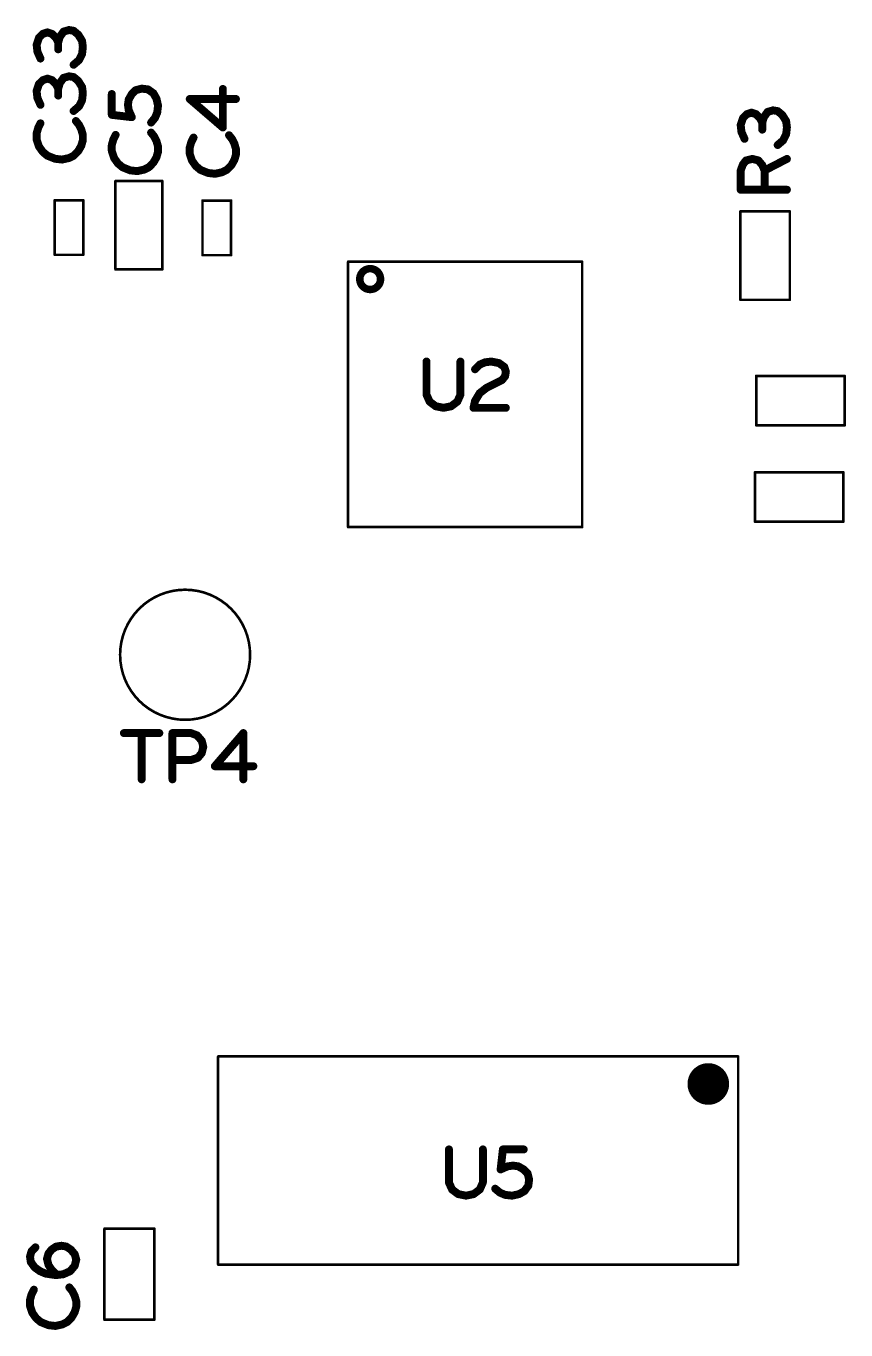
# Model space of a CAD drawing. Extents: x -1.14 to 4.53, y -2.04 to 6.
# Drawn here: x 3.185 to 3.806, y 4.015 to 5.001 of the extents above; entities that cross this region are included whole.
import ezdxf

# ---------------------------------------------------------------- set-up
doc = ezdxf.new("R2010")
doc.units = 0
doc.layers.get('0').update_dxf_attribs({"linetype": 'CONTINUOUS'})
doc.layers.add('ASSE', color=1, linetype='CONTINUOUS')

# ---------------------------------------------------------------- blocks, each defined once
blk = doc.blocks.new('ROUND_1')
at = {"const_width": 0.003}
blk.add_lwpolyline([(-0.0015, 0, 1), (0.0015, 0, 1)], format="xyb", close=True, dxfattribs=at)
blk = doc.blocks.new('ROUND_64')
at = {"const_width": 0.000984}
blk.add_lwpolyline([(-0.00049, 0, 1), (0.00049, 0, 1)], format="xyb", close=True, dxfattribs=at)

msp = doc.modelspace()

# ---------------------------------------------------------------- linework, layer by layer
at = {"layer": 'ASSE'}
for points, const_width in [([(3.19484, 4.99259), (3.19309, 4.98734)], 0.006), ([(3.19776, 4.9955), (3.19484, 4.99259)], 0.006), ([(3.20126, 4.99667), (3.19776, 4.9955)], 0.006), ([(3.20476, 4.9955), (3.20126, 4.99667)], 0.006), ([(3.20768, 4.99259), (3.20476, 4.9955)], 0.006), ([(3.20943, 4.98909), (3.20768, 4.99259)], 0.006), ([(3.21059, 4.99317), (3.20943, 4.98909)], 0.006), ([(3.20943, 4.98909), (3.20943, 4.98384)], 0.006), ([(3.21351, 4.99725), (3.21059, 4.99317)], 0.006), ([(3.21759, 4.99842), (3.21351, 4.99725)], 0.006), ([(3.22109, 4.99784), (3.21759, 4.99842)], 0.006), ([(3.22459, 4.99492), (3.22109, 4.99784)], 0.006), ([(3.22751, 4.99025), (3.22459, 4.99492)], 0.006), ([(3.22809, 4.98559), (3.22751, 4.99025)], 0.006), ([(3.19309, 4.98734), (3.19368, 4.98209)], 0.006), ([(3.19368, 4.98209), (3.19601, 4.97684)], 0.006), ([(3.22518, 4.97567), (3.22751, 4.98034)], 0.006), ([(3.22751, 4.98034), (3.22809, 4.98559)], 0.006), ([(3.22109, 4.97217), (3.22518, 4.97567)], 0.006), ([(3.19776, 4.9605), (3.19484, 4.95759)], 0.006), ([(3.20126, 4.96167), (3.19776, 4.9605)], 0.006), ([(3.20476, 4.9605), (3.20126, 4.96167)], 0.006), ([(3.20768, 4.95759), (3.20476, 4.9605)], 0.006), ([(3.21351, 4.96225), (3.21059, 4.95817)], 0.006), ([(3.21759, 4.96342), (3.21351, 4.96225)], 0.006), ([(3.22109, 4.96284), (3.21759, 4.96342)], 0.006), ([(3.22459, 4.95992), (3.22109, 4.96284)], 0.006), ([(3.22751, 4.95525), (3.22459, 4.95992)], 0.006), ([(3.19484, 4.95759), (3.19309, 4.95234)], 0.006), ([(3.19309, 4.95234), (3.19368, 4.94709)], 0.006), ([(3.20943, 4.95409), (3.20768, 4.95759)], 0.006), ([(3.21059, 4.95817), (3.20943, 4.95409)], 0.006), ([(3.20943, 4.95409), (3.20943, 4.94883)], 0.006), ([(3.22809, 4.95059), (3.22751, 4.95525)], 0.006), ([(3.22751, 4.94533), (3.22809, 4.95059)], 0.006), ([(3.25, 4.93425), (3.25, 4.95)], 0.006), ([(3.26516, 4.95), (3.26283, 4.94591)], 0.006), ([(3.26808, 4.95292), (3.26516, 4.95)], 0.006), ([(3.27275, 4.95408), (3.26808, 4.95292)], 0.006), ([(3.27742, 4.9535), (3.27275, 4.95408)], 0.006), ([(3.2815, 4.95058), (3.27742, 4.9535)], 0.006), ([(3.28383, 4.9465), (3.2815, 4.95058)], 0.006), ([(3.33408, 4.92467), (3.33408, 4.95383)], 0.006), ([(3.19368, 4.94709), (3.19601, 4.94184)], 0.006), ([(3.22109, 4.93717), (3.22518, 4.94067)], 0.006), ([(3.22518, 4.94067), (3.22751, 4.94533)], 0.006), ([(3.26283, 4.94591), (3.26225, 4.94183)], 0.006), ([(3.26225, 4.94183), (3.26283, 4.93775)], 0.006), ([(3.285, 4.94125), (3.28383, 4.9465)], 0.006), ([(3.28441, 4.936), (3.285, 4.94125)], 0.006), ([(3.344, 4.94625), (3.309, 4.94625)], 0.006), ([(3.309, 4.94625), (3.33408, 4.92467)], 0.006), ([(3.22518, 4.92667), (3.22285, 4.92958)], 0.006), ([(3.26516, 4.9325), (3.25, 4.93425)], 0.006), ([(3.26283, 4.93775), (3.26516, 4.9325)], 0.006), ([(3.27975, 4.92842), (3.28267, 4.93191)], 0.006), ([(3.28267, 4.93191), (3.28441, 4.936)], 0.006), ([(3.72786, 4.93183), (3.72611, 4.92658)], 0.006), ([(3.73078, 4.93475), (3.72786, 4.93183)], 0.006), ([(3.73428, 4.93592), (3.73078, 4.93475)], 0.006), ([(3.73778, 4.93475), (3.73428, 4.93592)], 0.006), ([(3.74069, 4.93183), (3.73778, 4.93475)], 0.006), ([(3.74244, 4.92833), (3.74069, 4.93183)], 0.006), ([(3.74361, 4.93241), (3.74244, 4.92833)], 0.006), ([(3.74653, 4.9365), (3.74361, 4.93241)], 0.006), ([(3.75061, 4.93766), (3.74653, 4.9365)], 0.006), ([(3.75411, 4.93708), (3.75061, 4.93766)], 0.006), ([(3.75761, 4.93417), (3.75411, 4.93708)], 0.006), ([(3.76053, 4.9295), (3.75761, 4.93417)], 0.006), ([(3.19426, 4.92433), (3.19309, 4.92025)], 0.006), ([(3.19309, 4.92025), (3.19309, 4.91558)], 0.006), ([(3.19601, 4.92783), (3.19426, 4.92433)], 0.006), ([(3.22693, 4.92317), (3.22518, 4.92667)], 0.006), ([(3.22809, 4.91908), (3.22693, 4.92317)], 0.006), ([(3.28208, 4.91791), (3.27975, 4.92083)], 0.006), ([(3.72611, 4.92658), (3.72669, 4.92133)], 0.006), ([(3.72669, 4.92133), (3.72903, 4.91608)], 0.006), ([(3.74244, 4.92833), (3.74244, 4.92308)], 0.006), ([(3.76111, 4.92483), (3.76053, 4.9295)], 0.006), ([(3.76053, 4.91958), (3.76111, 4.92483)], 0.006), ([(3.19309, 4.91558), (3.19484, 4.91033)], 0.006), ([(3.19484, 4.91033), (3.19776, 4.90625)], 0.006), ([(3.22459, 4.90683), (3.22693, 4.91092)], 0.006), ([(3.22693, 4.91092), (3.22809, 4.915)], 0.006), ([(3.22809, 4.915), (3.22809, 4.91908)], 0.006), ([(3.25116, 4.91558), (3.25, 4.9115)], 0.006), ([(3.25, 4.9115), (3.25, 4.90683)], 0.006), ([(3.25292, 4.91908), (3.25116, 4.91558)], 0.006), ([(3.28383, 4.91441), (3.28208, 4.91791)], 0.006), ([(3.285, 4.91033), (3.28383, 4.91441)], 0.006), ([(3.285, 4.90625), (3.285, 4.91033)], 0.006), ([(3.31016, 4.91358), (3.309, 4.9095)], 0.006), ([(3.31191, 4.91708), (3.31016, 4.91358)], 0.006), ([(3.34108, 4.91592), (3.33875, 4.91883)], 0.006), ([(3.34283, 4.91242), (3.34108, 4.91592)], 0.006), ([(3.344, 4.90833), (3.34283, 4.91242)], 0.006), ([(3.75411, 4.91142), (3.75819, 4.91491)], 0.006), ([(3.75819, 4.91491), (3.76053, 4.91958)], 0.006), ([(3.19776, 4.90625), (3.20126, 4.90333)], 0.006), ([(3.20126, 4.90333), (3.20709, 4.901)], 0.006), ([(3.20709, 4.901), (3.21234, 4.90042)], 0.006), ([(3.21234, 4.90042), (3.21759, 4.90158)], 0.006), ([(3.21759, 4.90158), (3.22109, 4.90333)], 0.006), ([(3.22109, 4.90333), (3.22459, 4.90683)], 0.006), ([(3.25, 4.90683), (3.25175, 4.90158)], 0.006), ([(3.25175, 4.90158), (3.25466, 4.8975)], 0.006), ([(3.2815, 4.89808), (3.28383, 4.90216)], 0.006), ([(3.28383, 4.90216), (3.285, 4.90625)], 0.006), ([(3.309, 4.9095), (3.309, 4.90483)], 0.006), ([(3.309, 4.90483), (3.31075, 4.89958)], 0.006), ([(3.3405, 4.89608), (3.34283, 4.90017)], 0.006), ([(3.34283, 4.90017), (3.344, 4.90425)], 0.006), ([(3.344, 4.90425), (3.344, 4.90833)], 0.006), ([(3.73019, 4.89975), (3.73486, 4.90091)], 0.006), ([(3.73486, 4.90091), (3.73953, 4.89975)], 0.006), ([(3.74419, 4.89216), (3.76111, 4.90091)], 0.006), ([(3.25466, 4.8975), (3.25817, 4.89458)], 0.006), ([(3.25817, 4.89458), (3.264, 4.89225)], 0.006), ([(3.264, 4.89225), (3.26925, 4.89166)], 0.006), ([(3.26925, 4.89166), (3.2745, 4.89283)], 0.006), ([(3.2745, 4.89283), (3.278, 4.89458)], 0.006), ([(3.278, 4.89458), (3.2815, 4.89808)], 0.006), ([(3.31075, 4.89958), (3.31366, 4.8955)], 0.006), ([(3.31366, 4.8955), (3.31716, 4.89258)], 0.006), ([(3.31716, 4.89258), (3.323, 4.89025)], 0.006), ([(3.323, 4.89025), (3.32825, 4.88967)], 0.006), ([(3.32825, 4.88967), (3.3335, 4.89083)], 0.006), ([(3.3335, 4.89083), (3.337, 4.89258)], 0.006), ([(3.337, 4.89258), (3.3405, 4.89608)], 0.006), ([(3.72611, 4.89216), (3.72786, 4.89683)], 0.006), ([(3.72611, 4.87758), (3.72611, 4.89216)], 0.006), ([(3.72786, 4.89683), (3.73019, 4.89975)], 0.006), ([(3.73953, 4.89975), (3.74244, 4.89625)], 0.006), ([(3.74244, 4.89625), (3.74419, 4.89216)], 0.006), ([(3.74419, 4.89216), (3.74419, 4.87758)], 0.006), ([(3.25278, 4.81728), (3.25278, 4.88421)], 0.00197), ([(3.25278, 4.88421), (3.28822, 4.88421)], 0.00197), ([(3.28822, 4.88421), (3.28822, 4.81728)], 0.00197), ([(3.76111, 4.87758), (3.72611, 4.87758)], 0.006), ([(3.20677, 4.82833), (3.20677, 4.86967)], 0.00197), ([(3.20677, 4.86967), (3.22842, 4.86967)], 0.00197), ([(3.22842, 4.86967), (3.22842, 4.82833)], 0.00197), ([(3.31867, 4.82808), (3.31867, 4.86942)], 0.00197), ([(3.31867, 4.86942), (3.34032, 4.86942)], 0.00197), ([(3.34032, 4.86942), (3.34032, 4.82808)], 0.00197), ([(3.72591, 4.79428), (3.72591, 4.86121)], 0.00197), ([(3.72591, 4.86121), (3.76331, 4.86121)], 0.00197), ([(3.76331, 4.86121), (3.76331, 4.79428)], 0.00197), ([(3.22842, 4.82833), (3.20677, 4.82833)], 0.00197), ([(3.34032, 4.82808), (3.31867, 4.82808)], 0.00197), ([(3.42891, 4.82314), (3.60608, 4.82314)], 0.00197), ([(3.42891, 4.62235), (3.42891, 4.82314)], 0.00197), ([(3.60608, 4.82314), (3.60608, 4.62235)], 0.00197), ([(3.28822, 4.81728), (3.25278, 4.81728)], 0.00197), ([(3.76331, 4.79428), (3.72591, 4.79428)], 0.00197), ([(3.48827, 4.7476), (3.48827, 4.72252)], 0.006), ([(3.51393, 4.72252), (3.51393, 4.7476)], 0.006), ([(3.52502, 4.74177), (3.52852, 4.74527)], 0.006), ([(3.52852, 4.74527), (3.5326, 4.74702)], 0.006), ([(3.5326, 4.74702), (3.53727, 4.7476)], 0.006), ([(3.53727, 4.7476), (3.5431, 4.74644)], 0.006), ([(3.5431, 4.74644), (3.54718, 4.74352)], 0.006), ([(3.54718, 4.74352), (3.54835, 4.74002)], 0.006), ([(3.54543, 4.7336), (3.53377, 4.72777)], 0.006), ([(3.54777, 4.73652), (3.54543, 4.7336)], 0.006), ([(3.54835, 4.74002), (3.54777, 4.73652)], 0.006), ([(3.73788, 4.69934), (3.73788, 4.73674)], 0.00197), ([(3.73788, 4.73674), (3.80481, 4.73674)], 0.00197), ([(3.80481, 4.73674), (3.80481, 4.69934)], 0.00197), ([(3.48827, 4.72252), (3.4906, 4.71727)], 0.006), ([(3.5116, 4.71727), (3.51393, 4.72252)], 0.006), ([(3.52852, 4.72368), (3.52502, 4.71785)], 0.006), ([(3.53377, 4.72777), (3.52852, 4.72368)], 0.006), ([(3.4906, 4.71727), (3.49527, 4.71377)], 0.006), ([(3.49527, 4.71377), (3.5011, 4.7126)], 0.006), ([(3.5011, 4.7126), (3.50693, 4.71377)], 0.006), ([(3.50693, 4.71377), (3.5116, 4.71727)], 0.006), ([(3.52502, 4.71785), (3.52385, 4.7126)], 0.006), ([(3.52385, 4.7126), (3.54835, 4.7126)], 0.006), ([(3.80481, 4.69934), (3.73788, 4.69934)], 0.00197), ([(3.73688, 4.6264), (3.73688, 4.6638)], 0.00197), ([(3.73688, 4.6638), (3.80381, 4.6638)], 0.00197), ([(3.80381, 4.6638), (3.80381, 4.6264)], 0.00197), ([(3.80381, 4.6264), (3.73688, 4.6264)], 0.00197), ([(3.60608, 4.62235), (3.42891, 4.62235)], 0.00197), ([(3.25918, 4.4665), (3.28601, 4.4665)], 0.006), ([(3.27259, 4.4665), (3.27259, 4.4315)], 0.006), ([(3.29593, 4.4315), (3.29593, 4.4665)], 0.006), ([(3.29593, 4.4665), (3.30993, 4.4665)], 0.006), ([(3.30993, 4.4665), (3.3146, 4.46475)], 0.006), ([(3.3496, 4.4665), (3.32801, 4.44142)], 0.006), ([(3.3496, 4.4315), (3.3496, 4.4665)], 0.006), ([(3.3146, 4.46475), (3.3181, 4.46067)], 0.006), ([(3.3181, 4.46067), (3.31926, 4.456)], 0.006), ([(3.31926, 4.456), (3.3181, 4.45133)], 0.006), ([(3.31518, 4.44783), (3.30993, 4.44608)], 0.006), ([(3.3181, 4.45133), (3.31518, 4.44783)], 0.006), ([(3.30993, 4.44608), (3.29593, 4.44608)], 0.006), ([(3.32801, 4.44142), (3.35718, 4.44142)], 0.006), ([(3.33049, 4.06436), (3.33049, 4.22184)], 0.00197), ([(3.33049, 4.22184), (3.72419, 4.22184)], 0.00197), ([(3.72419, 4.22184), (3.72419, 4.06436)], 0.00197), ([(3.50526, 4.1515), (3.50526, 4.12642)], 0.006), ([(3.53093, 4.12642), (3.53093, 4.1515)], 0.006), ([(3.54435, 4.13633), (3.5461, 4.1515)], 0.006), ([(3.5461, 4.1515), (3.56185, 4.1515)], 0.006), ([(3.5496, 4.13867), (3.54435, 4.13633)], 0.006), ([(3.55368, 4.13925), (3.5496, 4.13867)], 0.006), ([(3.55776, 4.13867), (3.55368, 4.13925)], 0.006), ([(3.56185, 4.13633), (3.55776, 4.13867)], 0.006), ([(3.56476, 4.13342), (3.56185, 4.13633)], 0.006), ([(3.56593, 4.12875), (3.56476, 4.13342)], 0.006), ([(3.50526, 4.12642), (3.5076, 4.12117)], 0.006), ([(3.5076, 4.12117), (3.51226, 4.11767)], 0.006), ([(3.52393, 4.11767), (3.5286, 4.12117)], 0.006), ([(3.5286, 4.12117), (3.53093, 4.12642)], 0.006), ([(3.54026, 4.12175), (3.54376, 4.11883)], 0.006), ([(3.56243, 4.12), (3.56535, 4.12408)], 0.006), ([(3.56535, 4.12408), (3.56593, 4.12875)], 0.006), ([(3.51226, 4.11767), (3.5181, 4.1165)], 0.006), ([(3.5181, 4.1165), (3.52393, 4.11767)], 0.006), ([(3.54376, 4.11883), (3.54785, 4.11708)], 0.006), ([(3.54785, 4.11708), (3.5531, 4.1165)], 0.006), ([(3.5531, 4.1165), (3.55835, 4.11767)], 0.006), ([(3.55835, 4.11767), (3.56243, 4.12)], 0.006), ([(3.28224, 4.09155), (3.24445, 4.09155)], 0.00197), ([(3.24445, 4.09155), (3.24445, 4.02265)], 0.00197), ([(3.28224, 4.02265), (3.28224, 4.09155)], 0.00197), ([(3.1881, 4.07042), (3.18926, 4.0745)], 0.006), ([(3.18926, 4.0745), (3.19218, 4.07742)], 0.006), ([(3.20093, 4.06867), (3.2021, 4.07275)], 0.006), ([(3.2021, 4.07275), (3.20443, 4.07567)], 0.006), ([(3.20443, 4.07567), (3.20793, 4.078)], 0.006), ([(3.20793, 4.078), (3.21201, 4.07859)], 0.006), ([(3.21201, 4.07859), (3.21551, 4.078)], 0.006), ([(3.21551, 4.078), (3.21901, 4.07567)], 0.006), ([(3.21901, 4.07567), (3.22193, 4.07217)], 0.006), ([(3.22193, 4.07217), (3.2231, 4.06809)], 0.006), ([(3.18868, 4.06633), (3.1881, 4.07042)], 0.006), ([(3.1916, 4.06225), (3.18868, 4.06633)], 0.006), ([(3.19568, 4.05933), (3.1916, 4.06225)], 0.006), ([(3.2021, 4.064), (3.20093, 4.06867)], 0.006), ([(3.20443, 4.0605), (3.2021, 4.064)], 0.006), ([(3.22193, 4.06342), (3.21843, 4.05933)], 0.006), ([(3.2231, 4.06809), (3.22193, 4.06342)], 0.006), ([(3.72419, 4.06436), (3.33049, 4.06436)], 0.00197), ([(3.19976, 4.05758), (3.19568, 4.05933)], 0.006), ([(3.20735, 4.05642), (3.19976, 4.05758)], 0.006), ([(3.20851, 4.05642), (3.20443, 4.0605)], 0.006), ([(3.21318, 4.057), (3.20735, 4.05642)], 0.006), ([(3.21843, 4.05933), (3.21318, 4.057)], 0.006), ([(3.18926, 4.04183), (3.1881, 4.03775)], 0.006), ([(3.19101, 4.04533), (3.18926, 4.04183)], 0.006), ([(3.22018, 4.04417), (3.21785, 4.04708)], 0.006), ([(3.22193, 4.04067), (3.22018, 4.04417)], 0.006), ([(3.1881, 4.03775), (3.1881, 4.03308)], 0.006), ([(3.1881, 4.03308), (3.18985, 4.02783)], 0.006), ([(3.2231, 4.03658), (3.22193, 4.04067)], 0.006), ([(3.22193, 4.02842), (3.2231, 4.0325)], 0.006), ([(3.2231, 4.0325), (3.2231, 4.03658)], 0.006), ([(3.18985, 4.02783), (3.19276, 4.02375)], 0.006), ([(3.19276, 4.02375), (3.19626, 4.02083)], 0.006), ([(3.2161, 4.02083), (3.2196, 4.02433)], 0.006), ([(3.2196, 4.02433), (3.22193, 4.02842)], 0.006), ([(3.19626, 4.02083), (3.2021, 4.0185)], 0.006), ([(3.2021, 4.0185), (3.20735, 4.01792)], 0.006), ([(3.20735, 4.01792), (3.2126, 4.01908)], 0.006), ([(3.2126, 4.01908), (3.2161, 4.02083)], 0.006), ([(3.24445, 4.02265), (3.28224, 4.02265)], 0.00197)]:
    msp.add_lwpolyline(points, dxfattribs=dict(at, const_width=const_width))
for points, const_width in [([(3.44277, 4.81, 1), (3.44843, 4.81, 1)], 0.01575), ([(3.25629, 4.52575, 1), (3.35471, 4.52575, 1)], 0.00197), ([(3.69372, 4.201, 1), (3.70947, 4.201, 1)], 0.01575)]:
    msp.add_lwpolyline(points, format="xyb", close=True, dxfattribs=dict(at, const_width=const_width))

# ---------------------------------------------------------------- block references
for name, p in [('ROUND_1', (3.19484, 4.99259)), ('ROUND_1', (3.19484, 4.99259)), ('ROUND_1', (3.19776, 4.9955)), ('ROUND_1', (3.19776, 4.9955)), ('ROUND_1', (3.20126, 4.99667)), ('ROUND_1', (3.20126, 4.99667)), ('ROUND_1', (3.20476, 4.9955)), ('ROUND_1', (3.20476, 4.9955)), ('ROUND_1', (3.20768, 4.99259)), ('ROUND_1', (3.20768, 4.99259)), ('ROUND_1', (3.20943, 4.98909)), ('ROUND_1', (3.20943, 4.98909)), ('ROUND_1', (3.20943, 4.98909)), ('ROUND_1', (3.21059, 4.99317)), ('ROUND_1', (3.21059, 4.99317)), ('ROUND_1', (3.21351, 4.99725)), ('ROUND_1', (3.21351, 4.99725)), ('ROUND_1', (3.21759, 4.99842)), ('ROUND_1', (3.21759, 4.99842)), ('ROUND_1', (3.22109, 4.99784)), ('ROUND_1', (3.22109, 4.99784)), ('ROUND_1', (3.22459, 4.99492)), ('ROUND_1', (3.22459, 4.99492)), ('ROUND_1', (3.22751, 4.99025)), ('ROUND_1', (3.22751, 4.99025)), ('ROUND_1', (3.19309, 4.98734)), ('ROUND_1', (3.19309, 4.98734)), ('ROUND_1', (3.19368, 4.98209)), ('ROUND_1', (3.19368, 4.98209)), ('ROUND_1', (3.20943, 4.98384)), ('ROUND_1', (3.22751, 4.98034)), ('ROUND_1', (3.22751, 4.98034)), ('ROUND_1', (3.22809, 4.98559)), ('ROUND_1', (3.22809, 4.98559)), ('ROUND_1', (3.19601, 4.97684)), ('ROUND_1', (3.22109, 4.97217)), ('ROUND_1', (3.22518, 4.97567)), ('ROUND_1', (3.22518, 4.97567)), ('ROUND_1', (3.19776, 4.9605)), ('ROUND_1', (3.19776, 4.9605)), ('ROUND_1', (3.20126, 4.96167)), ('ROUND_1', (3.20126, 4.96167)), ('ROUND_1', (3.20476, 4.9605)), ('ROUND_1', (3.20476, 4.9605)), ('ROUND_1', (3.21351, 4.96225)), ('ROUND_1', (3.21351, 4.96225)), ('ROUND_1', (3.21759, 4.96342)), ('ROUND_1', (3.21759, 4.96342)), ('ROUND_1', (3.22109, 4.96284)), ('ROUND_1', (3.22109, 4.96284)), ('ROUND_1', (3.22459, 4.95992)), ('ROUND_1', (3.22459, 4.95992)), ('ROUND_1', (3.19309, 4.95234)), ('ROUND_1', (3.19309, 4.95234)), ('ROUND_1', (3.19484, 4.95759)), ('ROUND_1', (3.19484, 4.95759)), ('ROUND_1', (3.20768, 4.95759)), ('ROUND_1', (3.20768, 4.95759)), ('ROUND_1', (3.20943, 4.95409)), ('ROUND_1', (3.20943, 4.95409)), ('ROUND_1', (3.20943, 4.95409)), ('ROUND_1', (3.21059, 4.95817)), ('ROUND_1', (3.21059, 4.95817)), ('ROUND_1', (3.22751, 4.95525)), ('ROUND_1', (3.22751, 4.95525)), ('ROUND_1', (3.22809, 4.95059)), ('ROUND_1', (3.22809, 4.95059)), ('ROUND_1', (3.25, 4.95)), ('ROUND_1', (3.26516, 4.95)), ('ROUND_1', (3.26516, 4.95)), ('ROUND_1', (3.26808, 4.95292)), ('ROUND_1', (3.26808, 4.95292)), ('ROUND_1', (3.27275, 4.95408)), ('ROUND_1', (3.27275, 4.95408)), ('ROUND_1', (3.27742, 4.9535)), ('ROUND_1', (3.27742, 4.9535)), ('ROUND_1', (3.2815, 4.95058)), ('ROUND_1', (3.2815, 4.95058)), ('ROUND_1', (3.33408, 4.95383)), ('ROUND_1', (3.19368, 4.94709)), ('ROUND_1', (3.19368, 4.94709)), ('ROUND_1', (3.19601, 4.94184)), ('ROUND_1', (3.20943, 4.94883)), ('ROUND_1', (3.22518, 4.94067)), ('ROUND_1', (3.22518, 4.94067)), ('ROUND_1', (3.22751, 4.94533)), ('ROUND_1', (3.22751, 4.94533)), ('ROUND_1', (3.26225, 4.94183)), ('ROUND_1', (3.26225, 4.94183)), ('ROUND_1', (3.26283, 4.94591)), ('ROUND_1', (3.26283, 4.94591)), ('ROUND_1', (3.28383, 4.9465)), ('ROUND_1', (3.28383, 4.9465)), ('ROUND_1', (3.285, 4.94125)), ('ROUND_1', (3.285, 4.94125)), ('ROUND_1', (3.309, 4.94625)), ('ROUND_1', (3.309, 4.94625)), ('ROUND_1', (3.344, 4.94625)), ('ROUND_1', (3.22109, 4.93717)), ('ROUND_1', (3.22285, 4.92958)), ('ROUND_1', (3.25, 4.93425)), ('ROUND_1', (3.25, 4.93425)), ('ROUND_1', (3.26283, 4.93775)), ('ROUND_1', (3.26283, 4.93775)), ('ROUND_1', (3.26516, 4.9325)), ('ROUND_1', (3.26516, 4.9325)), ('ROUND_1', (3.28267, 4.93191)), ('ROUND_1', (3.28267, 4.93191)), ('ROUND_1', (3.28441, 4.936)), ('ROUND_1', (3.28441, 4.936)), ('ROUND_1', (3.72786, 4.93183)), ('ROUND_1', (3.72786, 4.93183)), ('ROUND_1', (3.73078, 4.93475)), ('ROUND_1', (3.73078, 4.93475)), ('ROUND_1', (3.73428, 4.93592)), ('ROUND_1', (3.73428, 4.93592)), ('ROUND_1', (3.73778, 4.93475)), ('ROUND_1', (3.73778, 4.93475)), ('ROUND_1', (3.74069, 4.93183)), ('ROUND_1', (3.74069, 4.93183)), ('ROUND_1', (3.74361, 4.93241)), ('ROUND_1', (3.74361, 4.93241)), ('ROUND_1', (3.74653, 4.9365)), ('ROUND_1', (3.74653, 4.9365)), ('ROUND_1', (3.75061, 4.93766)), ('ROUND_1', (3.75061, 4.93766)), ('ROUND_1', (3.75411, 4.93708)), ('ROUND_1', (3.75411, 4.93708)), ('ROUND_1', (3.75761, 4.93417)), ('ROUND_1', (3.75761, 4.93417)), ('ROUND_1', (3.19309, 4.92025)), ('ROUND_1', (3.19309, 4.92025)), ('ROUND_1', (3.19426, 4.92433)), ('ROUND_1', (3.19426, 4.92433)), ('ROUND_1', (3.19601, 4.92783)), ('ROUND_1', (3.22518, 4.92667)), ('ROUND_1', (3.22518, 4.92667)), ('ROUND_1', (3.22693, 4.92317)), ('ROUND_1', (3.22693, 4.92317)), ('ROUND_1', (3.27975, 4.92842)), ('ROUND_1', (3.27975, 4.92083)), ('ROUND_1', (3.33408, 4.92467)), ('ROUND_1', (3.33408, 4.92467)), ('ROUND_1', (3.72611, 4.92658)), ('ROUND_1', (3.72611, 4.92658)), ('ROUND_1', (3.72669, 4.92133)), ('ROUND_1', (3.72669, 4.92133)), ('ROUND_1', (3.74244, 4.92833)), ('ROUND_1', (3.74244, 4.92833)), ('ROUND_1', (3.74244, 4.92833)), ('ROUND_1', (3.74244, 4.92308)), ('ROUND_1', (3.76053, 4.9295)), ('ROUND_1', (3.76053, 4.9295)), ('ROUND_1', (3.76111, 4.92483)), ('ROUND_1', (3.76111, 4.92483)), ('ROUND_1', (3.19309, 4.91558)), ('ROUND_1', (3.19309, 4.91558)), ('ROUND_1', (3.19484, 4.91033)), ('ROUND_1', (3.19484, 4.91033)), ('ROUND_1', (3.22693, 4.91092)), ('ROUND_1', (3.22693, 4.91092)), ('ROUND_1', (3.22809, 4.91908)), ('ROUND_1', (3.22809, 4.91908)), ('ROUND_1', (3.22809, 4.915)), ('ROUND_1', (3.22809, 4.915)), ('ROUND_1', (3.25, 4.9115)), ('ROUND_1', (3.25, 4.9115)), ('ROUND_1', (3.25116, 4.91558)), ('ROUND_1', (3.25116, 4.91558)), ('ROUND_1', (3.25292, 4.91908)), ('ROUND_1', (3.28208, 4.91791)), ('ROUND_1', (3.28208, 4.91791)), ('ROUND_1', (3.28383, 4.91441)), ('ROUND_1', (3.28383, 4.91441)), ('ROUND_1', (3.285, 4.91033)), ('ROUND_1', (3.285, 4.91033)), ('ROUND_1', (3.31016, 4.91358)), ('ROUND_1', (3.31016, 4.91358)), ('ROUND_1', (3.31191, 4.91708)), ('ROUND_1', (3.33875, 4.91883)), ('ROUND_1', (3.34108, 4.91592)), ('ROUND_1', (3.34108, 4.91592)), ('ROUND_1', (3.34283, 4.91242)), ('ROUND_1', (3.34283, 4.91242)), ('ROUND_1', (3.72903, 4.91608)), ('ROUND_1', (3.75411, 4.91142)), ('ROUND_1', (3.75819, 4.91491)), ('ROUND_1', (3.75819, 4.91491)), ('ROUND_1', (3.76053, 4.91958)), ('ROUND_1', (3.76053, 4.91958)), ('ROUND_1', (3.19776, 4.90625)), ('ROUND_1', (3.19776, 4.90625)), ('ROUND_1', (3.20126, 4.90333)), ('ROUND_1', (3.20126, 4.90333)), ('ROUND_1', (3.20709, 4.901)), ('ROUND_1', (3.20709, 4.901)), ('ROUND_1', (3.21234, 4.90042)), ('ROUND_1', (3.21234, 4.90042)), ('ROUND_1', (3.21759, 4.90158)), ('ROUND_1', (3.21759, 4.90158)), ('ROUND_1', (3.22109, 4.90333)), ('ROUND_1', (3.22109, 4.90333)), ('ROUND_1', (3.22459, 4.90683)), ('ROUND_1', (3.22459, 4.90683)), ('ROUND_1', (3.25, 4.90683)), ('ROUND_1', (3.25, 4.90683)), ('ROUND_1', (3.25175, 4.90158)), ('ROUND_1', (3.25175, 4.90158)), ('ROUND_1', (3.28383, 4.90216)), ('ROUND_1', (3.28383, 4.90216)), ('ROUND_1', (3.285, 4.90625)), ('ROUND_1', (3.285, 4.90625)), ('ROUND_1', (3.309, 4.9095)), ('ROUND_1', (3.309, 4.9095)), ('ROUND_1', (3.309, 4.90483)), ('ROUND_1', (3.309, 4.90483)), ('ROUND_1', (3.34283, 4.90017)), ('ROUND_1', (3.34283, 4.90017)), ('ROUND_1', (3.344, 4.90833)), ('ROUND_1', (3.344, 4.90833)), ('ROUND_1', (3.344, 4.90425)), ('ROUND_1', (3.344, 4.90425)), ('ROUND_1', (3.73486, 4.90091)), ('ROUND_1', (3.73486, 4.90091)), ('ROUND_1', (3.76111, 4.90091)), ('ROUND_1', (3.25466, 4.8975)), ('ROUND_1', (3.25466, 4.8975)), ('ROUND_1', (3.25817, 4.89458)), ('ROUND_1', (3.25817, 4.89458)), ('ROUND_1', (3.264, 4.89225)), ('ROUND_1', (3.264, 4.89225)), ('ROUND_1', (3.26925, 4.89166)), ('ROUND_1', (3.26925, 4.89166)), ('ROUND_1', (3.2745, 4.89283)), ('ROUND_1', (3.2745, 4.89283)), ('ROUND_1', (3.278, 4.89458)), ('ROUND_1', (3.278, 4.89458)), ('ROUND_1', (3.2815, 4.89808)), ('ROUND_1', (3.2815, 4.89808)), ('ROUND_1', (3.31075, 4.89958)), ('ROUND_1', (3.31075, 4.89958)), ('ROUND_1', (3.31366, 4.8955)), ('ROUND_1', (3.31366, 4.8955)), ('ROUND_1', (3.31716, 4.89258)), ('ROUND_1', (3.31716, 4.89258)), ('ROUND_1', (3.323, 4.89025)), ('ROUND_1', (3.323, 4.89025)), ('ROUND_1', (3.3335, 4.89083)), ('ROUND_1', (3.3335, 4.89083)), ('ROUND_1', (3.337, 4.89258)), ('ROUND_1', (3.337, 4.89258)), ('ROUND_1', (3.3405, 4.89608)), ('ROUND_1', (3.3405, 4.89608)), ('ROUND_1', (3.72611, 4.89216)), ('ROUND_1', (3.72611, 4.89216)), ('ROUND_1', (3.72786, 4.89683)), ('ROUND_1', (3.72786, 4.89683)), ('ROUND_1', (3.73019, 4.89975)), ('ROUND_1', (3.73019, 4.89975)), ('ROUND_1', (3.73953, 4.89975)), ('ROUND_1', (3.73953, 4.89975)), ('ROUND_1', (3.74244, 4.89625)), ('ROUND_1', (3.74244, 4.89625)), ('ROUND_1', (3.74419, 4.89216)), ('ROUND_1', (3.74419, 4.89216)), ('ROUND_1', (3.74419, 4.89216)), ('ROUND_64', (3.25278, 4.88421)), ('ROUND_64', (3.25278, 4.88421)), ('ROUND_64', (3.28822, 4.88421)), ('ROUND_64', (3.28822, 4.88421)), ('ROUND_1', (3.32825, 4.88967)), ('ROUND_1', (3.32825, 4.88967)), ('ROUND_1', (3.72611, 4.87758)), ('ROUND_1', (3.72611, 4.87758)), ('ROUND_1', (3.74419, 4.87758)), ('ROUND_1', (3.76111, 4.87758)), ('ROUND_64', (3.20677, 4.86967)), ('ROUND_64', (3.20677, 4.86967)), ('ROUND_64', (3.22842, 4.86967)), ('ROUND_64', (3.22842, 4.86967)), ('ROUND_64', (3.31867, 4.86942)), ('ROUND_64', (3.31867, 4.86942)), ('ROUND_64', (3.34032, 4.86942)), ('ROUND_64', (3.34032, 4.86942)), ('ROUND_64', (3.72591, 4.86121)), ('ROUND_64', (3.72591, 4.86121)), ('ROUND_64', (3.76331, 4.86121)), ('ROUND_64', (3.76331, 4.86121)), ('ROUND_64', (3.20677, 4.82833)), ('ROUND_64', (3.20677, 4.82833)), ('ROUND_64', (3.22842, 4.82833)), ('ROUND_64', (3.22842, 4.82833)), ('ROUND_64', (3.31867, 4.82808)), ('ROUND_64', (3.31867, 4.82808)), ('ROUND_64', (3.34032, 4.82808)), ('ROUND_64', (3.34032, 4.82808)), ('ROUND_64', (3.42891, 4.82314)), ('ROUND_64', (3.42891, 4.82314)), ('ROUND_64', (3.60608, 4.82314)), ('ROUND_64', (3.60608, 4.82314)), ('ROUND_64', (3.25278, 4.81728)), ('ROUND_64', (3.25278, 4.81728)), ('ROUND_64', (3.28822, 4.81728)), ('ROUND_64', (3.28822, 4.81728)), ('ROUND_64', (3.72591, 4.79428)), ('ROUND_64', (3.72591, 4.79428)), ('ROUND_64', (3.76331, 4.79428)), ('ROUND_64', (3.76331, 4.79428)), ('ROUND_1', (3.48827, 4.7476)), ('ROUND_1', (3.51393, 4.7476)), ('ROUND_1', (3.52852, 4.74527)), ('ROUND_1', (3.52852, 4.74527)), ('ROUND_1', (3.5326, 4.74702)), ('ROUND_1', (3.5326, 4.74702)), ('ROUND_1', (3.53727, 4.7476)), ('ROUND_1', (3.53727, 4.7476)), ('ROUND_1', (3.5431, 4.74644)), ('ROUND_1', (3.5431, 4.74644)), ('ROUND_1', (3.54718, 4.74352)), ('ROUND_1', (3.54718, 4.74352)), ('ROUND_1', (3.52502, 4.74177)), ('ROUND_1', (3.54543, 4.7336)), ('ROUND_1', (3.54543, 4.7336)), ('ROUND_1', (3.54777, 4.73652)), ('ROUND_1', (3.54777, 4.73652)), ('ROUND_1', (3.54835, 4.74002)), ('ROUND_1', (3.54835, 4.74002)), ('ROUND_64', (3.73788, 4.73674)), ('ROUND_64', (3.73788, 4.73674)), ('ROUND_64', (3.80481, 4.73674)), ('ROUND_64', (3.80481, 4.73674)), ('ROUND_1', (3.48827, 4.72252)), ('ROUND_1', (3.48827, 4.72252)), ('ROUND_1', (3.51393, 4.72252)), ('ROUND_1', (3.51393, 4.72252)), ('ROUND_1', (3.52852, 4.72368)), ('ROUND_1', (3.52852, 4.72368)), ('ROUND_1', (3.53377, 4.72777)), ('ROUND_1', (3.53377, 4.72777)), ('ROUND_1', (3.4906, 4.71727)), ('ROUND_1', (3.4906, 4.71727)), ('ROUND_1', (3.49527, 4.71377)), ('ROUND_1', (3.49527, 4.71377)), ('ROUND_1', (3.5011, 4.7126)), ('ROUND_1', (3.5011, 4.7126)), ('ROUND_1', (3.50693, 4.71377)), ('ROUND_1', (3.50693, 4.71377)), ('ROUND_1', (3.5116, 4.71727)), ('ROUND_1', (3.5116, 4.71727)), ('ROUND_1', (3.52385, 4.7126)), ('ROUND_1', (3.52385, 4.7126)), ('ROUND_1', (3.52502, 4.71785)), ('ROUND_1', (3.52502, 4.71785)), ('ROUND_1', (3.54835, 4.7126)), ('ROUND_64', (3.73788, 4.69934)), ('ROUND_64', (3.73788, 4.69934)), ('ROUND_64', (3.80481, 4.69934)), ('ROUND_64', (3.80481, 4.69934)), ('ROUND_64', (3.73688, 4.6638)), ('ROUND_64', (3.73688, 4.6638)), ('ROUND_64', (3.80381, 4.6638)), ('ROUND_64', (3.80381, 4.6638)), ('ROUND_64', (3.73688, 4.6264)), ('ROUND_64', (3.73688, 4.6264)), ('ROUND_64', (3.80381, 4.6264)), ('ROUND_64', (3.80381, 4.6264)), ('ROUND_64', (3.42891, 4.62235)), ('ROUND_64', (3.42891, 4.62235)), ('ROUND_64', (3.60608, 4.62235)), ('ROUND_64', (3.60608, 4.62235)), ('ROUND_1', (3.25918, 4.4665)), ('ROUND_1', (3.27259, 4.4665)), ('ROUND_1', (3.28601, 4.4665)), ('ROUND_1', (3.29593, 4.4665)), ('ROUND_1', (3.29593, 4.4665)), ('ROUND_1', (3.30993, 4.4665)), ('ROUND_1', (3.30993, 4.4665)), ('ROUND_1', (3.3496, 4.4665)), ('ROUND_1', (3.3496, 4.4665)), ('ROUND_1', (3.3146, 4.46475)), ('ROUND_1', (3.3146, 4.46475)), ('ROUND_1', (3.3181, 4.46067)), ('ROUND_1', (3.3181, 4.46067)), ('ROUND_1', (3.31926, 4.456)), ('ROUND_1', (3.31926, 4.456)), ('ROUND_1', (3.31518, 4.44783)), ('ROUND_1', (3.31518, 4.44783)), ('ROUND_1', (3.3181, 4.45133)), ('ROUND_1', (3.3181, 4.45133)), ('ROUND_1', (3.29593, 4.44608)), ('ROUND_1', (3.30993, 4.44608)), ('ROUND_1', (3.30993, 4.44608)), ('ROUND_1', (3.32801, 4.44142)), ('ROUND_1', (3.32801, 4.44142)), ('ROUND_1', (3.35718, 4.44142)), ('ROUND_1', (3.27259, 4.4315)), ('ROUND_1', (3.29593, 4.4315)), ('ROUND_1', (3.3496, 4.4315)), ('ROUND_64', (3.33049, 4.22184)), ('ROUND_64', (3.33049, 4.22184)), ('ROUND_64', (3.72419, 4.22184)), ('ROUND_64', (3.72419, 4.22184)), ('ROUND_1', (3.50526, 4.1515)), ('ROUND_1', (3.53093, 4.1515)), ('ROUND_1', (3.5461, 4.1515)), ('ROUND_1', (3.5461, 4.1515)), ('ROUND_1', (3.56185, 4.1515)), ('ROUND_1', (3.54435, 4.13633)), ('ROUND_1', (3.54435, 4.13633)), ('ROUND_1', (3.5496, 4.13867)), ('ROUND_1', (3.5496, 4.13867)), ('ROUND_1', (3.55368, 4.13925)), ('ROUND_1', (3.55368, 4.13925)), ('ROUND_1', (3.55776, 4.13867)), ('ROUND_1', (3.55776, 4.13867)), ('ROUND_1', (3.56185, 4.13633)), ('ROUND_1', (3.56185, 4.13633)), ('ROUND_1', (3.56476, 4.13342)), ('ROUND_1', (3.56476, 4.13342)), ('ROUND_1', (3.50526, 4.12642)), ('ROUND_1', (3.50526, 4.12642)), ('ROUND_1', (3.5076, 4.12117)), ('ROUND_1', (3.5076, 4.12117)), ('ROUND_1', (3.5286, 4.12117)), ('ROUND_1', (3.5286, 4.12117)), ('ROUND_1', (3.53093, 4.12642)), ('ROUND_1', (3.53093, 4.12642)), ('ROUND_1', (3.54026, 4.12175)), ('ROUND_1', (3.56535, 4.12408)), ('ROUND_1', (3.56535, 4.12408)), ('ROUND_1', (3.56593, 4.12875)), ('ROUND_1', (3.56593, 4.12875)), ('ROUND_1', (3.51226, 4.11767)), ('ROUND_1', (3.51226, 4.11767)), ('ROUND_1', (3.5181, 4.1165)), ('ROUND_1', (3.5181, 4.1165)), ('ROUND_1', (3.52393, 4.11767)), ('ROUND_1', (3.52393, 4.11767)), ('ROUND_1', (3.54376, 4.11883)), ('ROUND_1', (3.54376, 4.11883)), ('ROUND_1', (3.54785, 4.11708)), ('ROUND_1', (3.54785, 4.11708)), ('ROUND_1', (3.5531, 4.1165)), ('ROUND_1', (3.5531, 4.1165)), ('ROUND_1', (3.55835, 4.11767)), ('ROUND_1', (3.55835, 4.11767)), ('ROUND_1', (3.56243, 4.12)), ('ROUND_1', (3.56243, 4.12)), ('ROUND_64', (3.24445, 4.09155)), ('ROUND_64', (3.24445, 4.09155)), ('ROUND_64', (3.28224, 4.09155)), ('ROUND_64', (3.28224, 4.09155)), ('ROUND_1', (3.18926, 4.0745)), ('ROUND_1', (3.18926, 4.0745)), ('ROUND_1', (3.19218, 4.07742)), ('ROUND_1', (3.2021, 4.07275)), ('ROUND_1', (3.2021, 4.07275)), ('ROUND_1', (3.20443, 4.07567)), ('ROUND_1', (3.20443, 4.07567)), ('ROUND_1', (3.20793, 4.078)), ('ROUND_1', (3.20793, 4.078)), ('ROUND_1', (3.21201, 4.07859)), ('ROUND_1', (3.21201, 4.07859)), ('ROUND_1', (3.21551, 4.078)), ('ROUND_1', (3.21551, 4.078)), ('ROUND_1', (3.21901, 4.07567)), ('ROUND_1', (3.21901, 4.07567)), ('ROUND_1', (3.22193, 4.07217)), ('ROUND_1', (3.22193, 4.07217)), ('ROUND_1', (3.1881, 4.07042)), ('ROUND_1', (3.1881, 4.07042)), ('ROUND_1', (3.18868, 4.06633)), ('ROUND_1', (3.18868, 4.06633)), ('ROUND_1', (3.1916, 4.06225)), ('ROUND_1', (3.1916, 4.06225)), ('ROUND_1', (3.20093, 4.06867)), ('ROUND_1', (3.20093, 4.06867)), ('ROUND_1', (3.2021, 4.064)), ('ROUND_1', (3.2021, 4.064)), ('ROUND_1', (3.22193, 4.06342)), ('ROUND_1', (3.22193, 4.06342)), ('ROUND_1', (3.2231, 4.06809)), ('ROUND_1', (3.2231, 4.06809)), ('ROUND_64', (3.33049, 4.06436)), ('ROUND_64', (3.33049, 4.06436)), ('ROUND_64', (3.72419, 4.06436)), ('ROUND_64', (3.72419, 4.06436)), ('ROUND_1', (3.19568, 4.05933)), ('ROUND_1', (3.19568, 4.05933)), ('ROUND_1', (3.19976, 4.05758)), ('ROUND_1', (3.19976, 4.05758)), ('ROUND_1', (3.20443, 4.0605)), ('ROUND_1', (3.20443, 4.0605)), ('ROUND_1', (3.20735, 4.05642)), ('ROUND_1', (3.20735, 4.05642)), ('ROUND_1', (3.20851, 4.05642)), ('ROUND_1', (3.21318, 4.057)), ('ROUND_1', (3.21318, 4.057)), ('ROUND_1', (3.21843, 4.05933)), ('ROUND_1', (3.21843, 4.05933)), ('ROUND_1', (3.18926, 4.04183)), ('ROUND_1', (3.18926, 4.04183)), ('ROUND_1', (3.19101, 4.04533)), ('ROUND_1', (3.21785, 4.04708)), ('ROUND_1', (3.22018, 4.04417)), ('ROUND_1', (3.22018, 4.04417)), ('ROUND_1', (3.1881, 4.03775)), ('ROUND_1', (3.1881, 4.03775)), ('ROUND_1', (3.1881, 4.03308)), ('ROUND_1', (3.1881, 4.03308)), ('ROUND_1', (3.22193, 4.04067)), ('ROUND_1', (3.22193, 4.04067)), ('ROUND_1', (3.2231, 4.03658)), ('ROUND_1', (3.2231, 4.03658)), ('ROUND_1', (3.2231, 4.0325)), ('ROUND_1', (3.2231, 4.0325)), ('ROUND_1', (3.18985, 4.02783)), ('ROUND_1', (3.18985, 4.02783)), ('ROUND_1', (3.19276, 4.02375)), ('ROUND_1', (3.19276, 4.02375)), ('ROUND_1', (3.2196, 4.02433)), ('ROUND_1', (3.2196, 4.02433)), ('ROUND_1', (3.22193, 4.02842)), ('ROUND_1', (3.22193, 4.02842)), ('ROUND_1', (3.19626, 4.02083)), ('ROUND_1', (3.19626, 4.02083)), ('ROUND_1', (3.2021, 4.0185)), ('ROUND_1', (3.2021, 4.0185)), ('ROUND_1', (3.20735, 4.01792)), ('ROUND_1', (3.20735, 4.01792)), ('ROUND_1', (3.2126, 4.01908)), ('ROUND_1', (3.2126, 4.01908)), ('ROUND_1', (3.2161, 4.02083)), ('ROUND_1', (3.2161, 4.02083)), ('ROUND_64', (3.24445, 4.02265)), ('ROUND_64', (3.24445, 4.02265)), ('ROUND_64', (3.28224, 4.02265)), ('ROUND_64', (3.28224, 4.02265))]:
    msp.add_blockref(name, p, dxfattribs=at)

doc.saveas('drawing.dxf')
